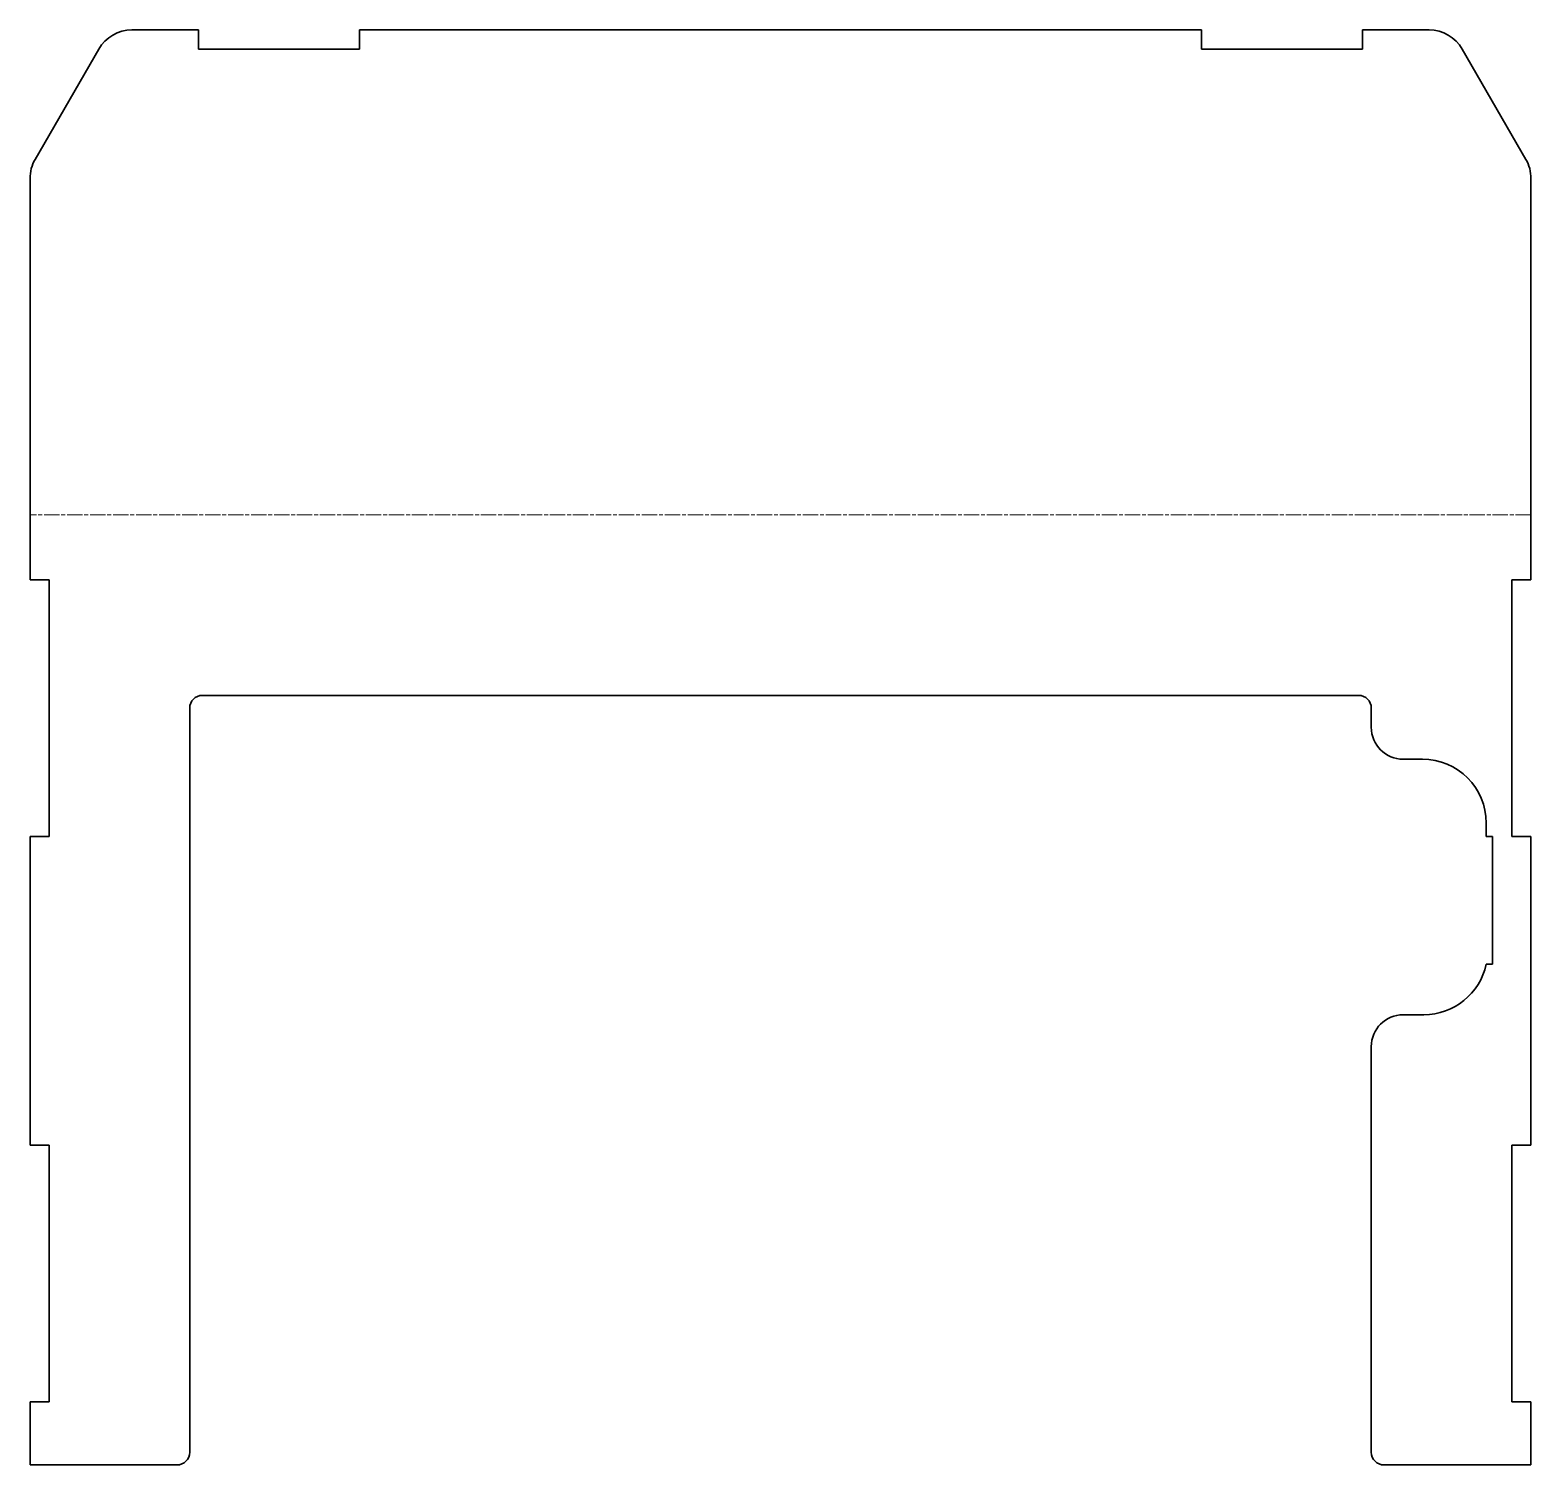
# Model space of a CAD drawing. Header units: inches. Extents: x 0 to 235, y 0 to 225.
import ezdxf

# ---------------------------------------------------------------- set-up
doc = ezdxf.new("R2010")
doc.units = ezdxf.units.IN
doc.header["$MEASUREMENT"] = 0
doc.linetypes.add('Chain', pattern=[13.68, 9.12, -1.14, 2.28, -1.14])
doc.layers.add('SIMUMAK Bend Centerline (ISO)', color=7, linetype='Chain', lineweight=9)
doc.layers.add('SIMUMAK Visible (ISO)', color=7, linetype='Continuous', lineweight=35)

# ---------------------------------------------------------------- blocks, each defined once
blk = doc.blocks.new('CDR-INSMT-V029-CF001_Chapas Soldadas 2_CDR-INSMT-V029-CF001 (Desplegada)')
at = {"layer": 'SIMUMAK Bend Centerline (ISO)', "ltscale": 0.263158}
blk.add_line((117.5, 36.42), (-117.5, 36.42), dxfattribs=at)
at = {"layer": 'SIMUMAK Visible (ISO)'}
for p, q in [((-101.54, 112.34), (-91.1, 112.34)), ((-91.1, 109.34), (-91.1, 112.34)), ((-65.9, 112.34), (-65.9, 109.34)), ((-65.9, 112.34), (65.9, 112.34)), ((65.9, 109.34), (65.9, 112.34)), ((91.1, 112.34), (91.1, 109.34)), ((91.1, 112.34), (101.54, 112.34)), ((-116.7, 92.08), (-106.73, 109.34)), ((-65.9, 109.34), (-91.1, 109.34)), ((91.1, 109.34), (65.9, 109.34)), ((106.73, 109.34), (116.7, 92.08)), ((-117.5, 26.26), (-117.5, 89.08)), ((117.5, 89.08), (117.5, 26.26)), ((-117.5, 26.26), (-114.5, 26.26)), ((-114.5, 26.26), (-114.5, -13.94)), ((114.5, 26.26), (117.5, 26.26)), ((114.5, -13.94), (114.5, 26.26)), ((90.5, 8.16), (-90.5, 8.16)), ((-92.5, 6.16), (-92.5, -110.34)), ((92.5, 3.16), (92.5, 6.16)), ((97.5, -1.84), (100.5, -1.84)), ((-117.5, -62.24), (-117.5, -13.94)), ((-114.5, -13.94), (-117.5, -13.94)), ((110.5, -11.84), (110.5, -13.94)), ((110.5, -13.94), (111.5, -13.94)), ((111.5, -13.94), (111.5, -33.94)), ((117.5, -13.94), (114.5, -13.94)), ((117.5, -13.94), (117.5, -62.24)), ((111.5, -33.94), (110.5, -33.94)), ((100.72, -41.84), (97.5, -41.84)), ((92.5, -110.34), (92.5, -46.84)), ((-117.5, -62.24), (-114.5, -62.24)), ((-114.5, -62.24), (-114.5, -102.44)), ((114.5, -62.24), (117.5, -62.24)), ((114.5, -102.44), (114.5, -62.24)), ((-117.5, -112.34), (-117.5, -102.44)), ((-114.5, -102.44), (-117.5, -102.44)), ((117.5, -102.44), (114.5, -102.44)), ((117.5, -102.44), (117.5, -112.34)), ((-94.5, -112.34), (-117.5, -112.34)), ((117.5, -112.34), (94.5, -112.34))]:
    blk.add_line(p, q, dxfattribs=at)
at = {"layer": 'SIMUMAK Visible (ISO)', "extrusion": (0, 0, -1)}
for centre, radius, start, end in [((101.54, 106.34), 6, 30, 90), ((-101.54, 106.34), 6, 90, 150), ((111.5, 89.08), 6, 360, 30), ((-111.5, 89.08), 6, 150, 180), ((-97.5, 3.16), 5, 270, 0), ((-97.5, -46.84), 5, 0, 90), ((94.5, -110.34), 2, 180, 270), ((-94.5, -110.34), 2, 270, 0)]:
    blk.add_arc(centre, radius, start, end, dxfattribs=at)
at = {"layer": 'SIMUMAK Visible (ISO)'}
for centre, radius, start, end in [((-90.5, 6.16), 2, 90, 180), ((90.5, 6.16), 2, 0, 90), ((100.5, -11.84), 10, 0, 90), ((100.72, -31.84), 10, 270, 347.8776)]:
    blk.add_arc(centre, radius, start, end, dxfattribs=at)

msp = doc.modelspace()

# ---------------------------------------------------------------- block references
msp.add_blockref('CDR-INSMT-V029-CF001_Chapas Soldadas 2_CDR-INSMT-V029-CF001 (Desplegada)', (117.5, 112.34))

doc.saveas('drawing.dxf')
